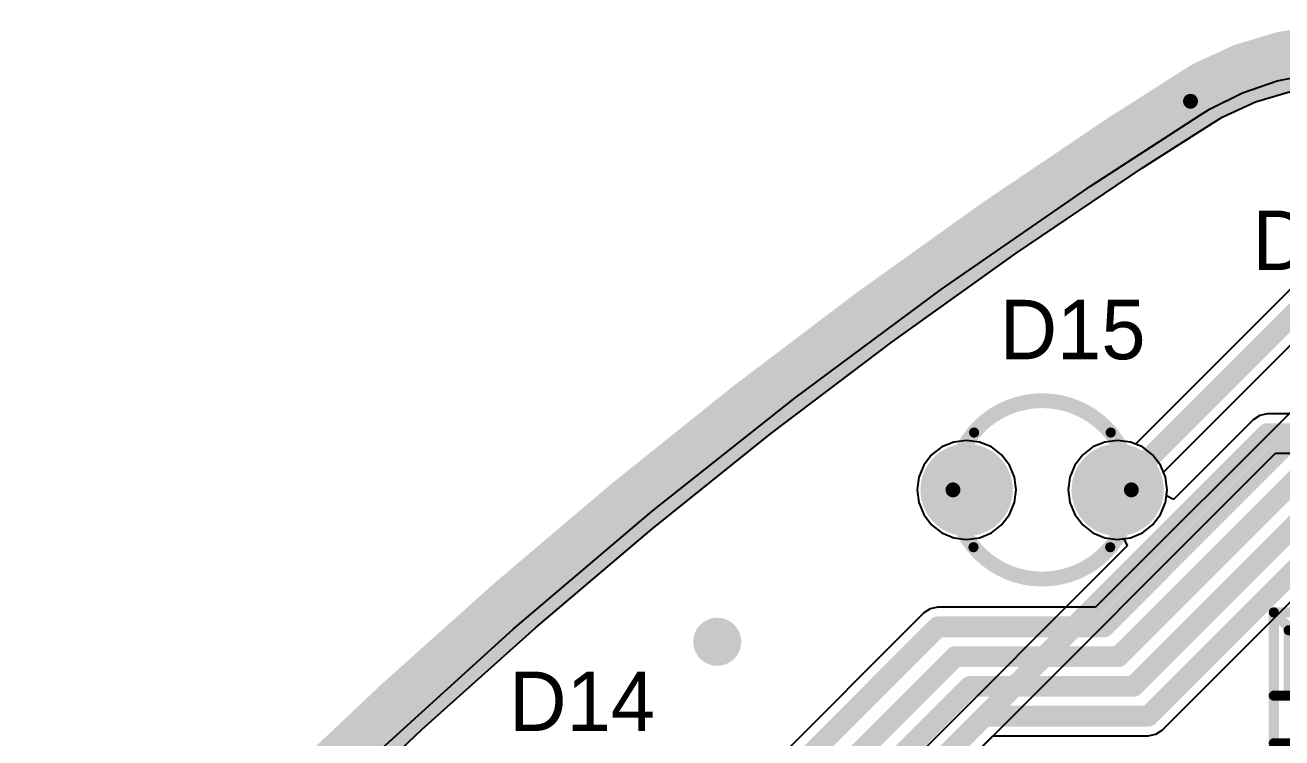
# Model space of a CAD drawing. Header units: millimetres. Extents: x 118 to 288, y 159 to 220.
# Drawn here: x 133.11 to 154.25, y 193.91 to 205.89 of the extents above; entities that cross this region are included whole.
import ezdxf

# ---------------------------------------------------------------- set-up
doc = ezdxf.new("R2010")
doc.units = ezdxf.units.MM
for name, color, linetype in [('BottomLayer', 5, 'Continuous'), ('BottomOverlay', 54, 'Continuous'), ('BottomSolder', 6, 'Continuous'), ('InternalPlane1', 76, 'Continuous'), ('InternalPlane2', 16, 'Continuous'), ('KeepOutLayer', 6, 'Continuous'), ('Mechanical1', 6, 'Continuous'), ('Mechanical13', 56, 'Continuous'), ('MultiLayer', 9, 'Continuous'), ('PadHoleLayer', 156, 'Continuous'), ('TopLayer', 1, 'Continuous'), ('TopOverlay', 2, 'Continuous'), ('TopSolder', 216, 'Continuous'), ('ViaHoleLayer', 16, 'Continuous')]:
    doc.layers.add(name, color=color, linetype=linetype)

# ---------------------------------------------------------------- blocks, each defined once
blk = doc.blocks.new('LED3MM_BLUE_49')
at = {"layer": 'BottomLayer', "const_width": 0.675}
for points in [[(-1.607, 0, 1), (-0.933, 0, 1)], [(0.933, 0, 1), (1.607, 0, 1)]]:
    blk.add_lwpolyline(points, format="xyb", close=True, dxfattribs=at)
at = {"layer": 'BottomSolder', "const_width": 0.777}
for points in [[(-1.658, 0, 1), (-0.882, 0, 1)], [(0.882, 0, 1), (1.658, 0, 1)]]:
    blk.add_lwpolyline(points, format="xyb", close=True, dxfattribs=at)
at = {"layer": 'InternalPlane1', "const_width": 0.754}
for points in [[(-1.647, 0, 1), (-0.893, 0, 1)], [(0.893, 0, 1), (1.647, 0, 1)]]:
    blk.add_lwpolyline(points, format="xyb", close=True, dxfattribs=at)
at = {"layer": 'InternalPlane2', "const_width": 0.754}
blk.add_lwpolyline([(0.893, 0, 1), (1.647, 0, 1)], format="xyb", close=True, dxfattribs=at)
at = {"layer": 'MultiLayer', "const_width": 0.675}
for points in [[(-1.607, 0, 1), (-0.933, 0, 1)], [(0.933, 0, 1), (1.607, 0, 1)]]:
    blk.add_lwpolyline(points, format="xyb", close=True, dxfattribs=at)
at = {"layer": 'PadHoleLayer', "const_width": 0.5}
for points in [[(-1.52, 0, 1), (-1.02, 0, 1)], [(1.02, 0, 1), (1.52, 0, 1)]]:
    blk.add_lwpolyline(points, format="xyb", close=True, dxfattribs=at)
at = {"layer": 'TopLayer', "const_width": 0.675}
for points in [[(-1.607, 0, 1), (-0.933, 0, 1)], [(0.933, 0, 1), (1.607, 0, 1)]]:
    blk.add_lwpolyline(points, format="xyb", close=True, dxfattribs=at)
at = {"layer": 'TopOverlay', "const_width": 0.17}
for points in [[(-1.144, 0.964, -0.466308), (1.154, 0.964)], [(1.144, -0.964, -0.466308), (-1.154, -0.964)]]:
    blk.add_lwpolyline(points, format="xyb", dxfattribs=at)
at = {"layer": 'TopOverlay', "const_width": 0.085}
for points in [[(-1.187, 0.964, 1), (-1.102, 0.964, 1)], [(1.112, 0.964, 1), (1.197, 0.964, 1)], [(-1.197, -0.964, 1), (-1.112, -0.964, 1)], [(1.102, -0.964, 1), (1.187, -0.964, 1)]]:
    blk.add_lwpolyline(points, format="xyb", close=True, dxfattribs=at)
at = {"layer": 'TopSolder', "const_width": 0.777}
for points in [[(-1.658, 0, 1), (-0.882, 0, 1)], [(0.882, 0, 1), (1.658, 0, 1)]]:
    blk.add_lwpolyline(points, format="xyb", close=True, dxfattribs=at)
blk = doc.blocks.new('MOLEX53047_0410_B_68')
at = {"layer": 'BottomLayer'}
for points in [[(-0.4, -0.5), (0.4, -0.5), (-0.4, 0.5), (0.4, 0.5)], [(0.85, -0.5), (1.65, -0.5), (0.85, 0.5), (1.65, 0.5)], [(2.1, -0.5), (2.9, -0.5), (2.1, 0.5), (2.9, 0.5)], [(3.35, -0.5), (4.15, -0.5), (3.35, 0.5), (4.15, 0.5)]]:
    blk.add_solid(points, dxfattribs=at)
at = {"layer": 'BottomOverlay', "const_width": 0.17}
for points in [[(-1.5, -1.15), (-1.5, 2.05)], [(-1.5, 2.05), (5.25, 2.05)], [(-1.5, 2.05), (-1.2, 1.75)], [(4.95, 1.75), (5.25, 2.05)], [(5.25, -1.15), (5.25, 2.05)], [(-1.25, 1.75), (5, 1.75)], [(-1.25, 1.75), (-1.2, 1.75)], [(-1.25, 0.65), (-1.25, 1.75)], [(4.95, 1.75), (5, 1.75)], [(5, 0.65), (5, 1.75)], [(-1.5, 0.65), (-1.25, 0.65)], [(5, 0.65), (5.25, 0.65)], [(-1.5, -0.15), (-1.25, -0.15)], [(-1.25, -0.9), (-1.25, -0.15)], [(5, -0.15), (5.25, -0.15)], [(5, -0.9), (5, -0.15)], [(-1.25, -0.9), (5, -0.9)], [(-1.5, -1.15), (5.25, -1.15)]]:
    blk.add_lwpolyline(points, dxfattribs=at)
at = {"layer": 'BottomOverlay', "const_width": 0.085}
for points in [[(-1.542, 2.05, 1), (-1.458, 2.05, 1)], [(-1.542, 2.05, 1), (-1.458, 2.05, 1)], [(-1.542, 2.05, 1), (-1.458, 2.05, 1)], [(5.208, 2.05, 1), (5.292, 2.05, 1)], [(5.208, 2.05, 1), (5.292, 2.05, 1)], [(5.208, 2.05, 1), (5.292, 2.05, 1)], [(-1.292, 1.75, 1), (-1.208, 1.75, 1)], [(-1.292, 1.75, 1), (-1.208, 1.75, 1)], [(-1.292, 1.75, 1), (-1.208, 1.75, 1)], [(-1.242, 1.75, 1), (-1.157, 1.75, 1)], [(-1.242, 1.75, 1), (-1.157, 1.75, 1)], [(4.907, 1.75, 1), (4.992, 1.75, 1)], [(4.907, 1.75, 1), (4.992, 1.75, 1)], [(4.958, 1.75, 1), (5.042, 1.75, 1)], [(4.958, 1.75, 1), (5.042, 1.75, 1)], [(4.958, 1.75, 1), (5.042, 1.75, 1)], [(-1.542, 0.65, 1), (-1.458, 0.65, 1)], [(-1.292, 0.65, 1), (-1.208, 0.65, 1)], [(-1.292, 0.65, 1), (-1.208, 0.65, 1)], [(4.958, 0.65, 1), (5.042, 0.65, 1)], [(4.958, 0.65, 1), (5.042, 0.65, 1)], [(5.208, 0.65, 1), (5.292, 0.65, 1)], [(-1.542, -0.15, 1), (-1.458, -0.15, 1)], [(-1.292, -0.15, 1), (-1.208, -0.15, 1)], [(-1.292, -0.15, 1), (-1.208, -0.15, 1)], [(4.958, -0.15, 1), (5.042, -0.15, 1)], [(4.958, -0.15, 1), (5.042, -0.15, 1)], [(5.208, -0.15, 1), (5.292, -0.15, 1)], [(-1.292, -0.9, 1), (-1.208, -0.9, 1)], [(-1.292, -0.9, 1), (-1.208, -0.9, 1)], [(4.958, -0.9, 1), (5.042, -0.9, 1)], [(4.958, -0.9, 1), (5.042, -0.9, 1)], [(-1.542, -1.15, 1), (-1.458, -1.15, 1)], [(-1.542, -1.15, 1), (-1.458, -1.15, 1)], [(5.208, -1.15, 1), (5.292, -1.15, 1)], [(5.208, -1.15, 1), (5.292, -1.15, 1)]]:
    blk.add_lwpolyline(points, format="xyb", close=True, dxfattribs=at)
at = {"layer": 'BottomSolder'}
for points in [[(-0.502, -0.602), (0.502, -0.602), (-0.502, 0.602), (0.502, 0.602)], [(0.748, -0.602), (1.752, -0.602), (0.748, 0.602), (1.752, 0.602)], [(1.998, -0.602), (3.002, -0.602), (1.998, 0.602), (3.002, 0.602)], [(3.248, -0.602), (4.252, -0.602), (3.248, 0.602), (4.252, 0.602)]]:
    blk.add_solid(points, dxfattribs=at)
at = {"layer": 'InternalPlane1', "const_width": 0.504}
for points in [[(0.998, 0, 1), (1.502, 0, 1)], [(2.248, 0, 1), (2.752, 0, 1)]]:
    blk.add_lwpolyline(points, format="xyb", close=True, dxfattribs=at)
at = {"layer": 'InternalPlane2', "const_width": 0.504}
for points in [[(-0.252, 0, 1), (0.252, 0, 1)], [(0.998, 0, 1), (1.502, 0, 1)], [(2.248, 0, 1), (2.752, 0, 1)], [(3.498, 0, 1), (4.002, 0, 1)]]:
    blk.add_lwpolyline(points, format="xyb", close=True, dxfattribs=at)
at = {"layer": 'MultiLayer'}
for points in [[(-0.4, -0.5), (0.4, -0.5), (-0.4, 0.5), (0.4, 0.5)], [(0.85, -0.5), (1.65, -0.5), (0.85, 0.5), (1.65, 0.5)], [(2.1, -0.5), (2.9, -0.5), (2.1, 0.5), (2.9, 0.5)], [(3.35, -0.5), (4.15, -0.5), (3.35, 0.5), (4.15, 0.5)]]:
    blk.add_solid(points, dxfattribs=at)
at = {"layer": 'PadHoleLayer', "const_width": 0.25}
for points in [[(-0.125, 0, 1), (0.125, 0, 1)], [(1.125, 0, 1), (1.375, 0, 1)], [(2.375, 0, 1), (2.625, 0, 1)], [(3.625, 0, 1), (3.875, 0, 1)]]:
    blk.add_lwpolyline(points, format="xyb", close=True, dxfattribs=at)
at = {"layer": 'TopLayer'}
for points in [[(-0.4, -0.5), (0.4, -0.5), (-0.4, 0.5), (0.4, 0.5)], [(0.85, -0.5), (1.65, -0.5), (0.85, 0.5), (1.65, 0.5)], [(2.1, -0.5), (2.9, -0.5), (2.1, 0.5), (2.9, 0.5)], [(3.35, -0.5), (4.15, -0.5), (3.35, 0.5), (4.15, 0.5)]]:
    blk.add_solid(points, dxfattribs=at)
at = {"layer": 'TopSolder'}
for points in [[(-0.502, -0.602), (0.502, -0.602), (-0.502, 0.602), (0.502, 0.602)], [(0.748, -0.602), (1.752, -0.602), (0.748, 0.602), (1.752, 0.602)], [(1.998, -0.602), (3.002, -0.602), (1.998, 0.602), (3.002, 0.602)], [(3.248, -0.602), (4.252, -0.602), (3.248, 0.602), (4.252, 0.602)]]:
    blk.add_solid(points, dxfattribs=at)

msp = doc.modelspace()

# ---------------------------------------------------------------- linework, layer by layer
at = {"layer": 'BottomLayer'}
for p, q in [((154.169, 204.954), (154.775, 205.074)), ((153.584, 204.755), (154.169, 204.954)), ((153.03, 204.482), (153.584, 204.755)), ((152.863, 204.371), (153.03, 204.482)), ((151.044, 203.199), (152.862, 204.371)), ((152.862, 204.371), (152.863, 204.371)), ((152.863, 204.371), (152.863, 204.371)), ((148.522, 201.453), (151.044, 203.199)), ((146.059, 199.626), (148.522, 201.453)), ((143.656, 197.72), (146.059, 199.626)), ((153.873, 199.331), (153.766, 199.259)), ((154, 199.356), (153.873, 199.331)), ((157.551, 199.356), (154, 199.356)), ((153.766, 199.259), (152.423, 197.917)), ((148.944, 198.911), (148.729, 198.883)), ((149.16, 198.883), (148.944, 198.911)), ((151.484, 198.911), (151.269, 198.883)), ((151.7, 198.883), (151.484, 198.911)), ((131.841, 176.398), (154.137, 198.694)), ((148.528, 198.8), (148.356, 198.667)), ((148.729, 198.883), (148.528, 198.8)), ((149.36, 198.8), (149.16, 198.883)), ((149.533, 198.667), (149.36, 198.8)), ((151.068, 198.8), (150.896, 198.667)), ((151.269, 198.883), (151.068, 198.8)), ((151.9, 198.8), (151.7, 198.883)), ((152.073, 198.667), (151.9, 198.8)), ((154.137, 198.694), (157.551, 198.694)), ((148.224, 198.495), (148.14, 198.294)), ((148.356, 198.667), (148.224, 198.495)), ((149.665, 198.495), (149.533, 198.667)), ((149.748, 198.294), (149.665, 198.495)), ((150.764, 198.495), (150.68, 198.294)), ((150.896, 198.667), (150.764, 198.495)), ((152.205, 198.495), (152.073, 198.667)), ((152.288, 198.294), (152.205, 198.495)), ((148.14, 198.294), (148.112, 198.079)), ((149.776, 198.079), (149.748, 198.294)), ((150.68, 198.294), (150.652, 198.079)), ((152.316, 198.079), (152.288, 198.294)), ((148.112, 198.079), (148.14, 197.864)), ((149.748, 197.864), (149.776, 198.079)), ((150.652, 198.079), (150.68, 197.864)), ((152.303, 197.976), (152.316, 198.079)), ((148.14, 197.864), (148.224, 197.663)), ((149.665, 197.663), (149.748, 197.864)), ((150.68, 197.864), (150.764, 197.663)), ((152.423, 197.917), (152.303, 197.976)), ((141.318, 195.735), (143.656, 197.72)), ((148.224, 197.663), (148.356, 197.491)), ((149.533, 197.491), (149.665, 197.663)), ((150.764, 197.663), (150.896, 197.491)), ((148.356, 197.491), (148.528, 197.358)), ((149.36, 197.358), (149.533, 197.491)), ((150.896, 197.491), (151.068, 197.358)), ((148.528, 197.358), (148.729, 197.275)), ((148.729, 197.275), (148.944, 197.247)), ((148.944, 197.247), (149.16, 197.275)), ((149.16, 197.275), (149.36, 197.358)), ((151.068, 197.358), (151.269, 197.275)), ((151.269, 197.275), (151.484, 197.247)), ((151.484, 197.247), (151.587, 197.26)), ((151.587, 197.26), (151.646, 197.14)), ((151.646, 197.14), (132.512, 178.006)), ((139.045, 193.676), (141.318, 195.735))]:
    msp.add_line(p, q, dxfattribs=at)
at = {"layer": 'BottomLayer', "const_width": 0.35}
for points in [[(131.51, 176.535), (154, 199.025)], [(154, 199.025), (158, 199.025)]]:
    msp.add_lwpolyline(points, dxfattribs=at)
at = {"layer": 'BottomLayer'}
for points, const_width in [([(153.913, 199.025, 1), (154.088, 199.025, 1)], 0.175), ([(153.913, 199.025, 1), (154.088, 199.025, 1)], 0.175), ([(144.575, 195.525, 1), (144.925, 195.525, 1)], 0.35)]:
    msp.add_lwpolyline(points, format="xyb", close=True, dxfattribs=dict(at, const_width=const_width))
at = {"layer": 'InternalPlane1'}
for p, q in [((153.243, 204.347), (153.803, 204.603)), ((153.803, 204.603), (154.393, 204.78)), ((151.902, 203.494), (152.984, 204.182)), ((152.984, 204.182), (153.243, 204.347)), ((149.776, 202.061), (151.902, 203.494)), ((147.691, 200.57), (149.776, 202.061)), ((145.648, 199.022), (147.691, 200.57)), ((143.647, 197.419), (145.648, 199.022)), ((141.692, 195.762), (143.647, 197.419)), ((139.782, 194.051), (141.692, 195.762)), ((137.92, 192.289), (139.782, 194.051))]:
    msp.add_line(p, q, dxfattribs=at)
at = {"layer": 'InternalPlane1', "const_width": 1.016}
for points in [[(154.279, 205.279), (154.956, 205.385)], [(153.623, 205.082), (154.279, 205.279)], [(152.999, 204.796), (153.623, 205.082)], [(152.71, 204.613), (152.999, 204.796)], [(151.622, 203.921), (152.71, 204.613)], [(149.485, 202.48), (151.622, 203.921)], [(147.389, 200.981), (149.485, 202.48)], [(145.334, 199.425), (147.389, 200.981)], [(143.323, 197.813), (145.334, 199.425)], [(141.356, 196.146), (143.323, 197.813)], [(139.436, 194.427), (141.356, 196.146)], [(137.564, 192.655), (139.436, 194.427)]]:
    msp.add_lwpolyline(points, dxfattribs=at)
at = {"layer": 'InternalPlane1', "const_width": 0.508}
for points in [[(154.025, 205.279, 1), (154.533, 205.279, 1)], [(154.025, 205.279, 1), (154.533, 205.279, 1)], [(153.369, 205.082, 1), (153.877, 205.082, 1)], [(153.369, 205.082, 1), (153.877, 205.082, 1)], [(152.745, 204.796, 1), (153.253, 204.796, 1)], [(152.745, 204.796, 1), (153.253, 204.796, 1)], [(152.456, 204.613, 1), (152.964, 204.613, 1)], [(152.456, 204.613, 1), (152.964, 204.613, 1)], [(151.368, 203.921, 1), (151.876, 203.921, 1)], [(151.368, 203.921, 1), (151.876, 203.921, 1)], [(149.231, 202.48, 1), (149.739, 202.48, 1)], [(149.231, 202.48, 1), (149.739, 202.48, 1)], [(147.135, 200.981, 1), (147.643, 200.981, 1)], [(147.135, 200.981, 1), (147.643, 200.981, 1)], [(145.08, 199.425, 1), (145.588, 199.425, 1)], [(145.08, 199.425, 1), (145.588, 199.425, 1)], [(143.069, 197.813, 1), (143.577, 197.813, 1)], [(143.069, 197.813, 1), (143.577, 197.813, 1)], [(141.102, 196.146, 1), (141.61, 196.146, 1)], [(141.102, 196.146, 1), (141.61, 196.146, 1)], [(139.182, 194.427, 1), (139.69, 194.427, 1)], [(139.182, 194.427, 1), (139.69, 194.427, 1)]]:
    msp.add_lwpolyline(points, format="xyb", close=True, dxfattribs=at)
at = {"layer": 'InternalPlane2'}
for p, q in [((153.243, 204.347), (153.803, 204.603)), ((153.803, 204.603), (154.393, 204.78)), ((151.902, 203.494), (152.984, 204.182)), ((152.984, 204.182), (153.243, 204.347)), ((149.776, 202.061), (151.902, 203.494)), ((147.691, 200.57), (149.776, 202.061)), ((145.648, 199.022), (147.691, 200.57)), ((143.647, 197.419), (145.648, 199.022)), ((141.692, 195.762), (143.647, 197.419)), ((139.782, 194.051), (141.692, 195.762)), ((137.92, 192.289), (139.782, 194.051))]:
    msp.add_line(p, q, dxfattribs=at)
at = {"layer": 'InternalPlane2', "const_width": 1.016}
for points in [[(154.279, 205.279), (154.956, 205.385)], [(153.623, 205.082), (154.279, 205.279)], [(152.999, 204.796), (153.623, 205.082)], [(152.71, 204.613), (152.999, 204.796)], [(151.622, 203.921), (152.71, 204.613)], [(149.485, 202.48), (151.622, 203.921)], [(147.389, 200.981), (149.485, 202.48)], [(145.334, 199.425), (147.389, 200.981)], [(143.323, 197.813), (145.334, 199.425)], [(141.356, 196.146), (143.323, 197.813)], [(139.436, 194.427), (141.356, 196.146)], [(137.564, 192.655), (139.436, 194.427)]]:
    msp.add_lwpolyline(points, dxfattribs=at)
at = {"layer": 'InternalPlane2'}
for points, const_width in [([(154.025, 205.279, 1), (154.533, 205.279, 1)], 0.508), ([(154.025, 205.279, 1), (154.533, 205.279, 1)], 0.508), ([(153.369, 205.082, 1), (153.877, 205.082, 1)], 0.508), ([(153.369, 205.082, 1), (153.877, 205.082, 1)], 0.508), ([(152.745, 204.796, 1), (153.253, 204.796, 1)], 0.508), ([(152.745, 204.796, 1), (153.253, 204.796, 1)], 0.508), ([(152.456, 204.613, 1), (152.964, 204.613, 1)], 0.508), ([(152.456, 204.613, 1), (152.964, 204.613, 1)], 0.508), ([(151.368, 203.921, 1), (151.876, 203.921, 1)], 0.508), ([(151.368, 203.921, 1), (151.876, 203.921, 1)], 0.508), ([(149.231, 202.48, 1), (149.739, 202.48, 1)], 0.508), ([(149.231, 202.48, 1), (149.739, 202.48, 1)], 0.508), ([(147.135, 200.981, 1), (147.643, 200.981, 1)], 0.508), ([(147.135, 200.981, 1), (147.643, 200.981, 1)], 0.508), ([(145.08, 199.425, 1), (145.588, 199.425, 1)], 0.508), ([(145.08, 199.425, 1), (145.588, 199.425, 1)], 0.508), ([(143.069, 197.813, 1), (143.577, 197.813, 1)], 0.508), ([(143.069, 197.813, 1), (143.577, 197.813, 1)], 0.508), ([(141.102, 196.146, 1), (141.61, 196.146, 1)], 0.508), ([(141.102, 196.146, 1), (141.61, 196.146, 1)], 0.508), ([(144.548, 195.525, 1), (144.952, 195.525, 1)], 0.404), ([(139.182, 194.427, 1), (139.69, 194.427, 1)], 0.508), ([(139.182, 194.427, 1), (139.69, 194.427, 1)], 0.508)]:
    msp.add_lwpolyline(points, format="xyb", close=True, dxfattribs=dict(at, const_width=const_width))
at = {"layer": 'KeepOutLayer', "const_width": 0.25}
for points in [[(152.71, 204.613, -0.280855), (157.915, 204.708)], [(118.739, 166.703, -0.137957), (152.71, 204.613)]]:
    msp.add_lwpolyline(points, format="xyb", dxfattribs=at)
at = {"layer": 'KeepOutLayer', "const_width": 0.125}
msp.add_lwpolyline([(152.647, 204.613, 1), (152.772, 204.613, 1)], format="xyb", close=True, dxfattribs=at)
msp.add_lwpolyline([(152.647, 204.613, 1), (152.772, 204.613, 1)], format="xyb", close=True, dxfattribs=at)
at = {"layer": 'Mechanical1'}
for points, const_width in [([(151.714, 198.079, 1), (148.714, 198.079, 1)], 0.25), ([(148.652, 198.079, 1), (148.777, 198.079, 1)], 0.125), ([(151.652, 198.079, 1), (151.777, 198.079, 1)], 0.125)]:
    msp.add_lwpolyline(points, format="xyb", close=True, dxfattribs=dict(at, const_width=const_width))
at = {"layer": 'Mechanical13', "const_width": 0.25}
for points in [[(152.71, 204.613, -0.280855), (157.915, 204.708)], [(118.739, 166.703, -0.137957), (152.71, 204.613)]]:
    msp.add_lwpolyline(points, format="xyb", dxfattribs=at)
at = {"layer": 'Mechanical13', "const_width": 0.125}
msp.add_lwpolyline([(152.647, 204.613, 1), (152.772, 204.613, 1)], format="xyb", close=True, dxfattribs=at)
msp.add_lwpolyline([(152.647, 204.613, 1), (152.772, 204.613, 1)], format="xyb", close=True, dxfattribs=at)
at = {"layer": 'MultiLayer', "const_width": 0.35}
msp.add_lwpolyline([(144.575, 195.525, 1), (144.925, 195.525, 1)], format="xyb", close=True, dxfattribs=at)
at = {"layer": 'TopLayer'}
for p, q in [((154.169, 204.954), (154.775, 205.074)), ((153.584, 204.755), (154.169, 204.954)), ((153.03, 204.482), (153.584, 204.755)), ((152.863, 204.371), (153.03, 204.482)), ((151.044, 203.199), (152.862, 204.371)), ((152.862, 204.371), (152.863, 204.371)), ((152.863, 204.371), (152.863, 204.371)), ((148.522, 201.453), (151.044, 203.199)), ((154.946, 202.01), (151.784, 198.848)), ((146.059, 199.626), (148.522, 201.453)), ((152.253, 198.379), (155.318, 201.444)), ((155.741, 200.734), (151.113, 196.106)), ((143.656, 197.72), (146.059, 199.626)), ((148.944, 198.911), (148.729, 198.883)), ((149.16, 198.883), (148.944, 198.911)), ((151.484, 198.911), (151.269, 198.883)), ((151.7, 198.883), (151.484, 198.911)), ((148.528, 198.8), (148.356, 198.667)), ((148.729, 198.883), (148.528, 198.8)), ((149.36, 198.8), (149.16, 198.883)), ((149.533, 198.667), (149.36, 198.8)), ((151.068, 198.8), (150.896, 198.667)), ((151.269, 198.883), (151.068, 198.8)), ((151.784, 198.848), (151.7, 198.883)), ((148.224, 198.495), (148.14, 198.294)), ((148.356, 198.667), (148.224, 198.495)), ((149.665, 198.495), (149.533, 198.667)), ((149.748, 198.294), (149.665, 198.495)), ((150.764, 198.495), (150.68, 198.294)), ((150.896, 198.667), (150.764, 198.495)), ((148.14, 198.294), (148.112, 198.079)), ((149.776, 198.079), (149.748, 198.294)), ((150.68, 198.294), (150.652, 198.079)), ((152.288, 198.294), (152.253, 198.379)), ((152.316, 198.079), (152.288, 198.294)), ((148.112, 198.079), (148.14, 197.864)), ((149.748, 197.864), (149.776, 198.079)), ((150.652, 198.079), (150.68, 197.864)), ((152.234, 194.041), (156.412, 198.219)), ((152.288, 197.864), (152.316, 198.079)), ((148.14, 197.864), (148.224, 197.663)), ((149.665, 197.663), (149.748, 197.864)), ((150.68, 197.864), (150.764, 197.663)), ((152.205, 197.663), (152.288, 197.864)), ((141.318, 195.735), (143.656, 197.72)), ((148.224, 197.663), (148.356, 197.491)), ((149.533, 197.491), (149.665, 197.663)), ((150.764, 197.663), (150.896, 197.491)), ((152.073, 197.491), (152.205, 197.663)), ((148.356, 197.491), (148.528, 197.358)), ((149.36, 197.358), (149.533, 197.491)), ((150.896, 197.491), (151.068, 197.358)), ((151.9, 197.358), (152.073, 197.491)), ((148.528, 197.358), (148.729, 197.275)), ((148.729, 197.275), (148.944, 197.247)), ((148.944, 197.247), (149.16, 197.275)), ((149.16, 197.275), (149.36, 197.358)), ((151.068, 197.358), (151.269, 197.275)), ((151.269, 197.275), (151.484, 197.247)), ((151.484, 197.247), (151.7, 197.275)), ((151.7, 197.275), (151.9, 197.358)), ((148.225, 196.009), (144.908, 192.692)), ((148.333, 196.081), (148.225, 196.009)), ((148.459, 196.106), (148.333, 196.081)), ((151.113, 196.106), (148.459, 196.106)), ((139.045, 193.676), (141.318, 195.735)), ((152.127, 193.969), (152.234, 194.041)), ((141.248, 185.805), (149.387, 193.944)), ((149.387, 193.944), (152, 193.944)), ((152, 193.944), (152.127, 193.969))]:
    msp.add_line(p, q, dxfattribs=at)
at = {"layer": 'TopLayer', "const_width": 0.35}
for points in [[(151.484, 198.079), (155.181, 201.775)], [(151.25, 195.775), (155.975, 200.5)], [(151.5, 195.275), (156.075, 199.85)], [(151.75, 194.775), (156.175, 199.2)], [(152, 194.275), (156.275, 198.55)], [(144.835, 192.15), (148.459, 195.775)], [(148.459, 195.775), (151.25, 195.775)], [(138.962, 185.487), (148.75, 195.275)], [(148.75, 195.275), (151.5, 195.275)], [(138.25, 184.025), (149, 194.775)], [(149, 194.775), (151.75, 194.775)], [(126.443, 171.468), (149.25, 194.275)], [(149.25, 194.275), (152, 194.275)]]:
    msp.add_lwpolyline(points, dxfattribs=at)
at = {"layer": 'TopLayer'}
for points, const_width in [([(151.397, 198.079, 1), (151.572, 198.079, 1)], 0.175), ([(148.372, 195.775, 1), (148.547, 195.775, 1)], 0.175), ([(148.372, 195.775, 1), (148.547, 195.775, 1)], 0.175), ([(151.162, 195.775, 1), (151.338, 195.775, 1)], 0.175), ([(151.162, 195.775, 1), (151.338, 195.775, 1)], 0.175), ([(144.575, 195.525, 1), (144.925, 195.525, 1)], 0.35), ([(148.662, 195.275, 1), (148.838, 195.275, 1)], 0.175), ([(148.662, 195.275, 1), (148.838, 195.275, 1)], 0.175), ([(151.412, 195.275, 1), (151.587, 195.275, 1)], 0.175), ([(151.412, 195.275, 1), (151.587, 195.275, 1)], 0.175), ([(148.913, 194.775, 1), (149.088, 194.775, 1)], 0.175), ([(148.913, 194.775, 1), (149.088, 194.775, 1)], 0.175), ([(151.663, 194.775, 1), (151.838, 194.775, 1)], 0.175), ([(151.663, 194.775, 1), (151.838, 194.775, 1)], 0.175), ([(149.163, 194.275, 1), (149.338, 194.275, 1)], 0.175), ([(149.163, 194.275, 1), (149.338, 194.275, 1)], 0.175), ([(151.913, 194.275, 1), (152.088, 194.275, 1)], 0.175), ([(151.913, 194.275, 1), (152.088, 194.275, 1)], 0.175)]:
    msp.add_lwpolyline(points, format="xyb", close=True, dxfattribs=dict(at, const_width=const_width))
at = {"layer": 'ViaHoleLayer', "const_width": 0.15}
msp.add_lwpolyline([(144.675, 195.525, 1), (144.825, 195.525, 1)], format="xyb", close=True, dxfattribs=at)

# ---------------------------------------------------------------- block references
at = {"rotation": 360}
msp.add_blockref('LED3MM_BLUE_49', (150.214, 198.079), dxfattribs=at)
msp.add_blockref('MOLEX53047_0410_B_68', (155.61, 193.969))

# ---------------------------------------------------------------- texts
at = {"layer": 'TopOverlay'}
for s, p in [('D16', (153.75, 201.775)), ('D15', (149.5, 200.275)), ('D14', (141.25, 194.025))]:
    msp.add_text(s, height=1, dxfattribs=at).set_placement(p)

doc.saveas('drawing.dxf')
